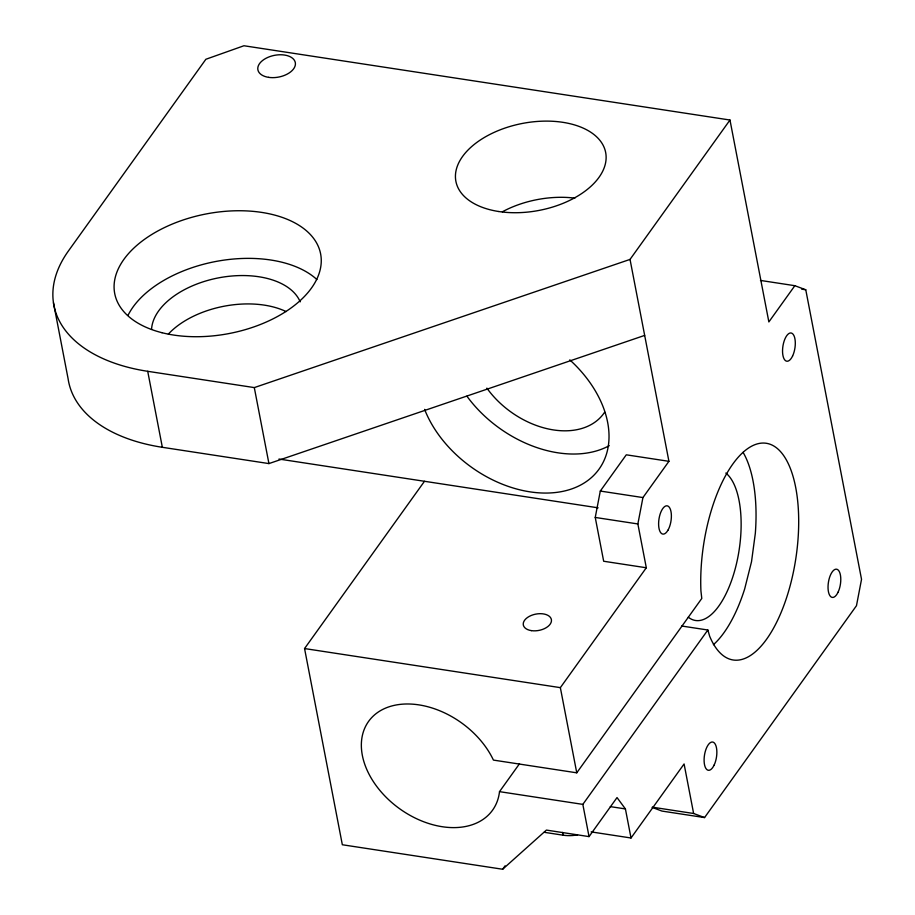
<?xml version="1.0" encoding="UTF-8"?>
<svg xmlns="http://www.w3.org/2000/svg" width="915" height="915" viewBox="0 0 915 915"><rect width="100%" height="100%" fill="white"/><g stroke="black" fill="none" stroke-linecap="round" stroke-linejoin="round"><path stroke-width="1.37" d="M668.922 461.32L642.936 497.566L637.869 523.952L646.31 567.769L603.671 561.25L595.242 517.444L600.297 491.058L626.283 454.812L668.922 461.32L630.035 259.414L729.976 120.025L243.95 45.75L205.875 59.269L68.453 250.927A166.793 96.853 -10.9 0 0 147.715 371.307L162.344 447.298L268.93 463.585L644.663 335.405M591.136 831.895L631.018 837.991L625.414 808.929L617.03 797.571L589.043 836.607L546.404 830.088L502.644 869.25L342.336 844.751L304.558 648.552L424.48 481.29M652.212 807.43L661.922 811.067L704.561 817.575L856.474 605.707L861.53 579.321L805.772 289.781L794.849 285.697L768.863 321.931L729.976 120.025M681.721 626.02L707.855 630.012L582.832 804.376L499.51 791.647A76.254 52.933 35.6 0 1 401.067 809.752A76.254 52.933 35.6 0 1 381.841 709.891A76.254 52.933 35.6 0 1 493.425 760.091L576.759 772.82L560.357 687.645L646.31 567.769M499.51 791.647L519.491 763.762M502.644 869.25L505.103 865.807M576.759 772.82L701.782 598.456L700.924 590.896A109.606 46.619 -81.3 0 1 762.252 443.077A109.606 46.619 -81.3 0 1 789.897 586.641A109.606 46.619 -81.3 0 1 709.663 636.245L707.855 630.012M631.018 837.991L684.088 763.968L693.627 813.492L704.561 817.575M147.715 371.307L254.301 387.594L630.035 259.414M760.468 280.436L794.849 285.697M801.654 289.151L805.772 289.781M600.297 491.058L642.936 497.566M278.972 459.044L598.124 507.825M595.242 517.444L637.869 523.952M304.558 648.552L560.357 687.645M652.372 807.19L693.627 813.492M610.294 806.618L625.414 808.929M544.173 832.295L563.137 835.189A28.594 16.607 -10.9 0 0 577.537 834.903M582.832 804.376L589.043 836.607M562.611 832.421L563.137 835.189M254.301 387.594L268.93 463.585M53.47 302.774L68.099 378.753A166.793 96.853 -10.9 0 0 162.344 447.298M604.689 412.116A76.254 52.933 35.6 0 1 486.883 388.132M725.835 473.044A76.254 32.437 -81.3 0 1 735.5 567.689A76.254 32.437 -81.3 0 1 688.297 617.202M128.054 315.275A104.836 60.882 -10.9 0 1 215.906 261.461A104.836 60.882 -10.9 0 1 316.899 279.544M151.547 329.446A76.254 44.275 -10.9 0 1 219.337 277.714A76.254 44.275 -10.9 0 1 300.189 301.859M502.381 211.777A76.254 44.275 -10.9 0 1 574.883 198.143M168.371 334.078A76.254 44.275 -10.9 0 1 286.098 311.569M569.793 359.87A104.836 72.777 35.6 0 1 571.337 489.045A104.836 72.777 35.6 0 1 424.606 409.382M609.241 445.674A104.836 72.777 35.6 0 1 466.925 396.195M743.083 452.353A109.606 46.619 -81.3 0 1 755.321 533.399L751.512 561.741L744.673 588.94A109.606 46.619 -81.3 0 1 713.414 644.698M162.012 332.717A104.836 60.882 -10.9 0 0 321.165 263.371A104.836 60.882 -10.9 0 0 169.847 225.101A104.836 60.882 -10.9 0 0 162.012 332.717M498.801 211.525A76.254 44.275 -10.9 0 0 605.856 153.64A76.254 44.275 -10.9 0 0 487.706 135.58A76.254 44.275 -10.9 0 0 498.801 211.525M531.352 630.629A14.297 8.304 -10.9 0 0 551.425 619.775A14.297 8.304 -10.9 0 0 529.27 616.39A14.297 8.304 -10.9 0 0 531.352 630.629M268.598 77.352A19.066 11.072 -10.9 0 0 295.362 62.883A19.066 11.072 -10.9 0 0 265.819 58.377A19.066 11.072 -10.9 0 0 268.598 77.352M792.596 355.992A14.297 6.085 -81.3 0 0 791.612 333.117A14.297 6.085 -81.3 0 0 782.565 352.229A14.297 6.085 -81.3 0 0 792.596 355.992M838.083 592.188A14.297 6.085 -81.3 0 0 837.088 569.324A14.297 6.085 -81.3 0 0 828.052 588.437A14.297 6.085 -81.3 0 0 838.083 592.188M667.984 530.162A14.297 6.085 -81.3 0 0 668.396 506.35A14.297 6.085 -81.3 0 0 658.606 523.369A14.297 6.085 -81.3 0 0 667.984 530.162M714.158 765.032A14.297 6.085 -81.3 0 0 713.162 742.168A14.297 6.085 -81.3 0 0 704.115 761.28A14.297 6.085 -81.3 0 0 714.158 765.032"/></g></svg>
